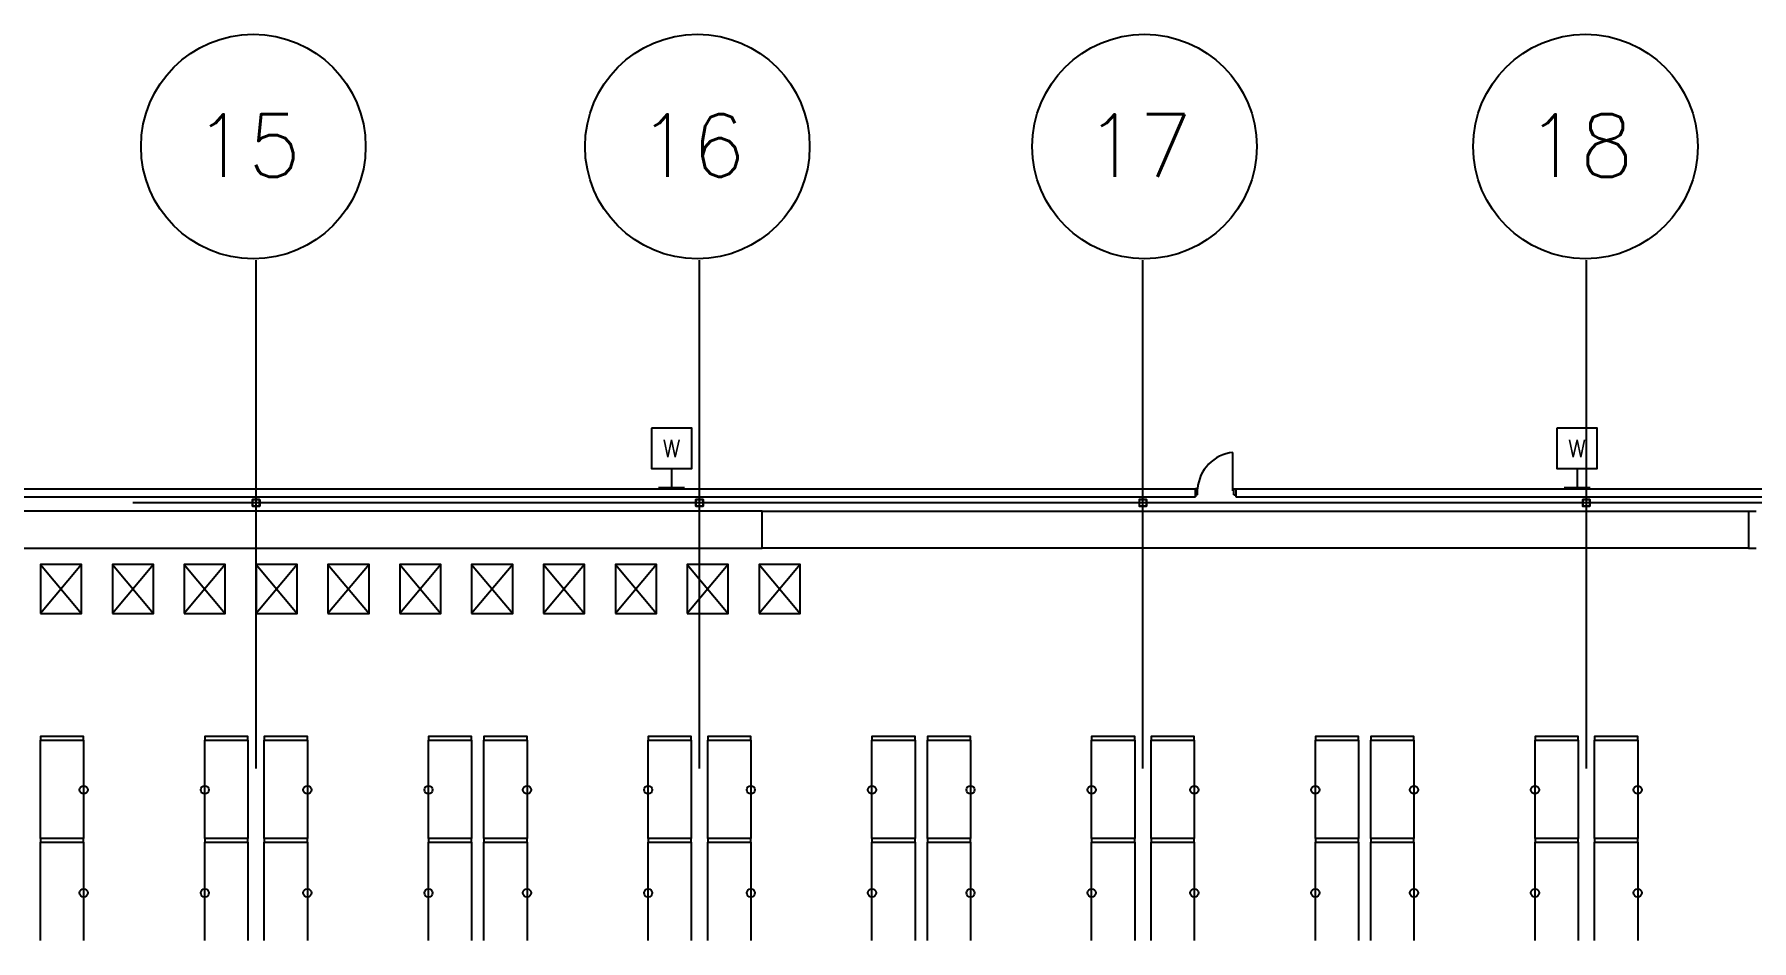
# Model space of a CAD drawing. Header units: millimetres. Extents: x 626570 to 643256, y 6233 to 11343.
# Drawn here: x 632928 to 634601, y 10460 to 11343 of the extents above; entities that cross this region are included whole.
import ezdxf
from ezdxf.enums import TextEntityAlignment as Align

# ---------------------------------------------------------------- set-up
doc = ezdxf.new("R2010")
doc.units = ezdxf.units.MM
doc.header["$LTSCALE"] = 4000
doc.header["$MEASUREMENT"] = 0
doc.linetypes.add('DASHDOT', pattern=[1, 0.5, -0.25, 0, -0.25])
doc.layers.get('0').update_dxf_attribs({"linetype": 'CONTINUOUS'})
for name, color, linetype in [('2012-201_DOOR', 4, 'CONTINUOUS'), ('2012-201_WALL-FLEXWALL', 7, 'CONTINUOUS'), ('45', 4, 'CONTINUOUS'), ('BEAMS', 170, 'CONTINUOUS'), ('DEPAL1', 4, 'CONTINUOUS'), ('DOOR-THRESHOLD-42', 4, 'CONTINUOUS'), ('FRAMES', 170, 'CONTINUOUS'), ('LIGHTS', 50, 'CONTINUOUS'), ('LTG', 6, 'CONTINUOUS'), ('MASTERFOUNDATION_1', 4, 'DASHDOT'), ('MASTERFOUNDATION_2', 7, 'CONTINUOUS'), ('MASTERFOUNDATION_25', 7, 'CONTINUOUS')]:
    doc.layers.add(name, color=color, linetype=linetype)
doc.styles.add('ROMANS', font='ROMANS')
doc.styles.get("Standard").update_dxf_attribs({"font": 'simplex.shx'})

# ---------------------------------------------------------------- blocks, each defined once
blk = doc.blocks.new('WUP')
for p, q in [((0, 465), (0, 0)), ((-322, 0), (322, 0))]:
    blk.add_line(p, q)
blk.add_lwpolyline([(-500, 1465), (-500, 465), (500, 465), (500, 1465)], close=True)
blk.add_text('W', height=430).set_placement((0, 965), align=Align.MIDDLE)

msp = doc.modelspace()

# ---------------------------------------------------------------- linework, layer by layer
at = {"layer": '2012-201_DOOR', "linetype": 'Continuous'}
for p, q in [((634095.6, 10898.4), (634095.6, 10935.8)), ((634061.1, 10900.4), (634059.1, 10900.4)), ((634061.1, 10894.5), (634059.1, 10894.5)), ((634061.1, 10894.5), (634061.1, 10900.4)), ((634096.5, 10894.5), (634096.5, 10900.4)), ((634096.5, 10900.4), (634098.5, 10900.4)), ((634096.5, 10894.5), (634098.5, 10894.5))]:
    msp.add_line(p, q, dxfattribs=at)
at = {"layer": '2012-201_WALL-FLEXWALL', "linetype": 'Continuous'}
for p, q in [((631695.9, 10900.4), (634059.1, 10900.4)), ((631695.9, 10892.5), (634059.1, 10892.5)), ((634059.1, 10900.4), (634059.1, 10892.5)), ((634059.1, 10892.5), (634059.1, 10900.4)), ((634098.5, 10900.4), (636421.3, 10900.4)), ((634098.5, 10900.4), (634098.5, 10892.5)), ((634098.5, 10892.5), (636421.3, 10892.5))]:
    msp.add_line(p, q, dxfattribs=at)
at = {"layer": '45', "linetype": 'Continuous'}
for p, q in [((632973.9, 10826.7), (632933.9, 10778.7)), ((632933.9, 10826.7), (632973.9, 10778.7)), ((633043.9, 10826.7), (633003.9, 10778.7)), ((633003.9, 10826.7), (633043.9, 10778.7)), ((633113.9, 10826.7), (633073.9, 10778.7)), ((633073.9, 10826.7), (633113.9, 10778.7)), ((633183.9, 10826.7), (633143.9, 10778.7)), ((633143.9, 10826.7), (633183.9, 10778.7)), ((633253.9, 10826.7), (633213.9, 10778.7)), ((633213.9, 10826.7), (633253.9, 10778.7)), ((633323.9, 10826.7), (633283.9, 10778.7)), ((633283.9, 10826.7), (633323.9, 10778.7)), ((633393.9, 10826.7), (633353.9, 10778.7)), ((633353.9, 10826.7), (633393.9, 10778.7)), ((633463.9, 10826.7), (633423.9, 10778.7)), ((633423.9, 10826.7), (633463.9, 10778.7)), ((633533.9, 10826.7), (633493.9, 10778.7)), ((633493.9, 10826.7), (633533.9, 10778.7)), ((633603.9, 10826.7), (633563.9, 10778.7)), ((633563.9, 10826.7), (633603.9, 10778.7)), ((633673.9, 10826.7), (633633.9, 10778.7)), ((633633.9, 10826.7), (633673.9, 10778.7))]:
    msp.add_line(p, q, dxfattribs=at)
at = {"layer": '45', "linetype": 'Continuous', "flags": 128}
for points in [[(632933.9, 10778.7), (632973.9, 10778.7), (632973.9, 10826.7), (632933.9, 10826.7), (632933.9, 10778.7)], [(633003.9, 10778.7), (633043.9, 10778.7), (633043.9, 10826.7), (633003.9, 10826.7), (633003.9, 10778.7)], [(633073.9, 10778.7), (633113.9, 10778.7), (633113.9, 10826.7), (633073.9, 10826.7), (633073.9, 10778.7)], [(633143.9, 10778.7), (633183.9, 10778.7), (633183.9, 10826.7), (633143.9, 10826.7), (633143.9, 10778.7)], [(633213.9, 10778.7), (633253.9, 10778.7), (633253.9, 10826.7), (633213.9, 10826.7), (633213.9, 10778.7)], [(633283.9, 10778.7), (633323.9, 10778.7), (633323.9, 10826.7), (633283.9, 10826.7), (633283.9, 10778.7)], [(633353.9, 10778.7), (633393.9, 10778.7), (633393.9, 10826.7), (633353.9, 10826.7), (633353.9, 10778.7)], [(633423.9, 10778.7), (633463.9, 10778.7), (633463.9, 10826.7), (633423.9, 10826.7), (633423.9, 10778.7)], [(633493.9, 10778.7), (633533.9, 10778.7), (633533.9, 10826.7), (633493.9, 10826.7), (633493.9, 10778.7)], [(633563.9, 10778.7), (633603.9, 10778.7), (633603.9, 10826.7), (633563.9, 10826.7), (633563.9, 10778.7)], [(633633.9, 10778.7), (633673.9, 10778.7), (633673.9, 10826.7), (633633.9, 10826.7), (633633.9, 10778.7)]]:
    msp.add_lwpolyline(points, close=True, dxfattribs=at)
at = {"layer": 'BEAMS', "linetype": 'Continuous'}
for p, q in [((632933.9, 10559.5), (632933.9, 10655.5)), ((632975.9, 10655.5), (632975.9, 10559.5)), ((633093.9, 10559.5), (633093.9, 10655.5)), ((633135.9, 10655.5), (633135.9, 10559.5)), ((633151.9, 10559.5), (633151.9, 10655.5)), ((633193.9, 10655.5), (633193.9, 10559.5)), ((633311.9, 10559.5), (633311.9, 10655.5)), ((633353.9, 10655.5), (633353.9, 10559.5)), ((633365.9, 10559.5), (633365.9, 10655.5)), ((633407.9, 10655.5), (633407.9, 10559.5)), ((633525.9, 10559.5), (633525.9, 10655.5)), ((633567.9, 10655.5), (633567.9, 10559.5)), ((633583.9, 10559.5), (633583.9, 10655.5)), ((633625.9, 10655.5), (633625.9, 10559.5)), ((633743.9, 10559.5), (633743.9, 10655.5)), ((633785.9, 10655.5), (633785.9, 10559.5)), ((633797.9, 10559.5), (633797.9, 10655.5)), ((633839.9, 10655.5), (633839.9, 10559.5)), ((633957.9, 10559.5), (633957.9, 10655.5)), ((633999.9, 10655.5), (633999.9, 10559.5)), ((634015.9, 10559.5), (634015.9, 10655.5)), ((634057.9, 10655.5), (634057.9, 10559.5)), ((634175.9, 10559.5), (634175.9, 10655.5)), ((634217.9, 10655.5), (634217.9, 10559.5)), ((634229.9, 10559.5), (634229.9, 10655.5)), ((634271.9, 10655.5), (634271.9, 10559.5)), ((634389.9, 10559.5), (634389.9, 10655.5)), ((634431.9, 10655.5), (634431.9, 10559.5)), ((634447.9, 10559.5), (634447.9, 10655.5)), ((634489.9, 10655.5), (634489.9, 10559.5)), ((632933.9, 10460), (632933.9, 10556)), ((632975.9, 10556), (632975.9, 10460)), ((633093.9, 10460), (633093.9, 10556)), ((633135.9, 10556), (633135.9, 10460)), ((633151.9, 10460), (633151.9, 10556)), ((633193.9, 10556), (633193.9, 10460)), ((633311.9, 10460), (633311.9, 10556)), ((633353.9, 10556), (633353.9, 10460)), ((633365.9, 10460), (633365.9, 10556)), ((633407.9, 10556), (633407.9, 10460)), ((633525.9, 10460), (633525.9, 10556)), ((633567.9, 10556), (633567.9, 10460)), ((633583.9, 10460), (633583.9, 10556)), ((633625.9, 10556), (633625.9, 10460)), ((633743.9, 10460), (633743.9, 10556)), ((633785.9, 10556), (633785.9, 10460)), ((633797.9, 10460), (633797.9, 10556)), ((633839.9, 10556), (633839.9, 10460)), ((633957.9, 10460), (633957.9, 10556)), ((633999.9, 10556), (633999.9, 10460)), ((634015.9, 10460), (634015.9, 10556)), ((634057.9, 10556), (634057.9, 10460)), ((634175.9, 10460), (634175.9, 10556)), ((634217.9, 10556), (634217.9, 10460)), ((634229.9, 10460), (634229.9, 10556)), ((634271.9, 10556), (634271.9, 10460)), ((634389.9, 10460), (634389.9, 10556)), ((634431.9, 10556), (634431.9, 10460)), ((634447.9, 10460), (634447.9, 10556)), ((634489.9, 10556), (634489.9, 10460))]:
    msp.add_line(p, q, dxfattribs=at)
at = {"layer": 'DEPAL1', "ltscale": 0.25}
for p, q in [((633636.9, 10878.6), (631716.9, 10878.6)), ((633636.9, 10878.6), (634597.9, 10878.6)), ((633636.9, 10842.4), (633636.9, 10878.6)), ((634597.9, 10878.6), (634605.4, 10878.6)), ((634597.9, 10878.6), (634597.9, 10842.4)), ((631716.9, 10842.4), (633636.9, 10842.4)), ((634597.9, 10842.4), (633636.9, 10842.4)), ((634597.9, 10842.4), (634605.4, 10842.4))]:
    msp.add_line(p, q, dxfattribs=at)
at = {"layer": 'DOOR-THRESHOLD-42', "linetype": 'Continuous'}
msp.add_arc((634099.4, 10897.6), 38.4, 95.795, 175.819, dxfattribs=at)
at = {"layer": 'FRAMES', "linetype": 'Continuous', "flags": 128}
for points in [[(632933.9, 10655.5), (632975.9, 10655.5), (632975.9, 10659), (632933.9, 10659), (632933.9, 10655.5)], [(633093.9, 10655.5), (633135.9, 10655.5), (633135.9, 10659), (633093.9, 10659), (633093.9, 10655.5)], [(633151.9, 10655.5), (633193.9, 10655.5), (633193.9, 10659), (633151.9, 10659), (633151.9, 10655.5)], [(633311.9, 10655.5), (633353.9, 10655.5), (633353.9, 10659), (633311.9, 10659), (633311.9, 10655.5)], [(633365.9, 10655.5), (633407.9, 10655.5), (633407.9, 10659), (633365.9, 10659), (633365.9, 10655.5)], [(633525.9, 10655.5), (633567.9, 10655.5), (633567.9, 10659), (633525.9, 10659), (633525.9, 10655.5)], [(633583.9, 10655.5), (633625.9, 10655.5), (633625.9, 10659), (633583.9, 10659), (633583.9, 10655.5)], [(633743.9, 10655.5), (633785.9, 10655.5), (633785.9, 10659), (633743.9, 10659), (633743.9, 10655.5)], [(633797.9, 10655.5), (633839.9, 10655.5), (633839.9, 10659), (633797.9, 10659), (633797.9, 10655.5)], [(633957.9, 10655.5), (633999.9, 10655.5), (633999.9, 10659), (633957.9, 10659), (633957.9, 10655.5)], [(634015.9, 10655.5), (634057.9, 10655.5), (634057.9, 10659), (634015.9, 10659), (634015.9, 10655.5)], [(634175.9, 10655.5), (634217.9, 10655.5), (634217.9, 10659), (634175.9, 10659), (634175.9, 10655.5)], [(634229.9, 10655.5), (634271.9, 10655.5), (634271.9, 10659), (634229.9, 10659), (634229.9, 10655.5)], [(634389.9, 10655.5), (634431.9, 10655.5), (634431.9, 10659), (634389.9, 10659), (634389.9, 10655.5)], [(634447.9, 10655.5), (634489.9, 10655.5), (634489.9, 10659), (634447.9, 10659), (634447.9, 10655.5)], [(632933.9, 10556), (632975.9, 10556), (632975.9, 10559.5), (632933.9, 10559.5), (632933.9, 10556)], [(633093.9, 10556), (633135.9, 10556), (633135.9, 10559.5), (633093.9, 10559.5), (633093.9, 10556)], [(633151.9, 10556), (633193.9, 10556), (633193.9, 10559.5), (633151.9, 10559.5), (633151.9, 10556)], [(633311.9, 10556), (633353.9, 10556), (633353.9, 10559.5), (633311.9, 10559.5), (633311.9, 10556)], [(633365.9, 10556), (633407.9, 10556), (633407.9, 10559.5), (633365.9, 10559.5), (633365.9, 10556)], [(633525.9, 10556), (633567.9, 10556), (633567.9, 10559.5), (633525.9, 10559.5), (633525.9, 10556)], [(633583.9, 10556), (633625.9, 10556), (633625.9, 10559.5), (633583.9, 10559.5), (633583.9, 10556)], [(633743.9, 10556), (633785.9, 10556), (633785.9, 10559.5), (633743.9, 10559.5), (633743.9, 10556)], [(633797.9, 10556), (633839.9, 10556), (633839.9, 10559.5), (633797.9, 10559.5), (633797.9, 10556)], [(633957.9, 10556), (633999.9, 10556), (633999.9, 10559.5), (633957.9, 10559.5), (633957.9, 10556)], [(634015.9, 10556), (634057.9, 10556), (634057.9, 10559.5), (634015.9, 10559.5), (634015.9, 10556)], [(634175.9, 10556), (634217.9, 10556), (634217.9, 10559.5), (634175.9, 10559.5), (634175.9, 10556)], [(634229.9, 10556), (634271.9, 10556), (634271.9, 10559.5), (634229.9, 10559.5), (634229.9, 10556)], [(634389.9, 10556), (634431.9, 10556), (634431.9, 10559.5), (634389.9, 10559.5), (634389.9, 10556)], [(634447.9, 10556), (634489.9, 10556), (634489.9, 10559.5), (634447.9, 10559.5), (634447.9, 10556)]]:
    msp.add_lwpolyline(points, close=True, dxfattribs=at)
at = {"layer": 'LIGHTS'}
for centre in [(632975.9, 10607), (633093.9, 10607), (633193.9, 10607), (633311.9, 10607), (633407.9, 10607), (633525.9, 10607), (633625.9, 10607), (633743.9, 10607), (633839.9, 10607), (633957.9, 10607), (634057.9, 10607), (634175.9, 10607), (634271.9, 10607), (634389.9, 10607), (634489.9, 10607), (632975.9, 10506.5), (633093.9, 10506.5), (633193.9, 10506.5), (633311.9, 10506.5), (633407.9, 10506.5), (633525.9, 10506.5), (633625.9, 10506.5), (633743.9, 10506.5), (633839.9, 10506.5), (633957.9, 10506.5), (634057.9, 10506.5), (634175.9, 10506.5), (634271.9, 10506.5), (634389.9, 10506.5), (634489.9, 10506.5)]:
    msp.add_circle(centre, 3.99, dxfattribs=at)
at = {"layer": 'MASTERFOUNDATION_1', "linetype": 'DASHDOT'}
for p, q in [((633143.9, 6627.5), (633143.9, 11123.2)), ((633575.9, 6627.5), (633575.9, 11123.2)), ((634007.9, 6627.5), (634007.9, 11123.2)), ((634439.9, 6627.5), (634439.9, 11123.2)), ((643023.9, 10886.6), (626796.6, 10886.6))]:
    msp.add_line(p, q, dxfattribs=at)
at = {"layer": 'MASTERFOUNDATION_2', "linetype": 'Continuous'}
for centre in [(633141.2, 11233.9), (633573.8, 11233.9), (634009.4, 11233.9), (634439, 11233.9)]:
    msp.add_circle(centre, 109.4, dxfattribs=at)
at = {"layer": 'MASTERFOUNDATION_25', "linetype": 'Continuous', "flags": 128}
for points in [[(633141, 10890.1), (633146.7, 10890.1), (633146.8, 10890.1), (633146.8, 10890.1), (633146.8, 10890.1), (633146.8, 10890.1), (633146.8, 10890.1), (633146.9, 10890.1), (633146.9, 10890.1), (633146.9, 10890.1), (633146.9, 10890.1), (633147, 10890.1), (633147, 10890.1), (633147, 10890.1), (633147, 10890), (633147, 10890), (633147.1, 10890), (633147.1, 10890), (633147.1, 10890), (633147.1, 10890), (633147.1, 10890), (633147.1, 10890), (633147.2, 10889.9), (633147.2, 10889.9), (633147.2, 10889.9), (633147.2, 10889.9), (633147.2, 10889.9), (633147.2, 10889.9), (633147.2, 10889.9), (633147.3, 10889.8), (633147.3, 10889.8), (633147.3, 10889.8), (633147.3, 10889.8), (633147.3, 10889.8), (633147.3, 10889.7), (633147.3, 10889.7), (633147.3, 10889.7), (633147.3, 10889.7), (633147.3, 10889.7), (633147.3, 10889.6), (633147.3, 10889.6), (633147.4, 10889.6), (633147.4, 10889.6), (633147.4, 10889.6), (633147.4, 10889.5), (633147.4, 10889.5), (633147.4, 10889.5), (633147.4, 10883.7), (633147.4, 10883.7), (633147.4, 10883.7), (633147.4, 10883.7), (633147.4, 10883.6), (633147.4, 10883.6), (633147.3, 10883.6), (633147.3, 10883.6), (633147.3, 10883.6), (633147.3, 10883.5), (633147.3, 10883.5), (633147.3, 10883.5), (633147.3, 10883.5), (633147.3, 10883.5), (633147.3, 10883.4), (633147.3, 10883.4), (633147.3, 10883.4), (633147.3, 10883.4), (633147.2, 10883.4), (633147.2, 10883.3), (633147.2, 10883.3), (633147.2, 10883.3), (633147.2, 10883.3), (633147.2, 10883.3), (633147.2, 10883.3), (633147.1, 10883.3), (633147.1, 10883.2), (633147.1, 10883.2), (633147.1, 10883.2), (633147.1, 10883.2), (633147.1, 10883.2), (633147, 10883.2), (633147, 10883.2), (633147, 10883.2), (633147, 10883.2), (633147, 10883.1), (633146.9, 10883.1), (633146.9, 10883.1), (633146.9, 10883.1), (633146.9, 10883.1), (633146.8, 10883.1), (633146.8, 10883.1), (633146.8, 10883.1), (633146.8, 10883.1), (633146.8, 10883.1), (633146.7, 10883.1), (633141, 10883.1), (633141, 10883.1), (633140.9, 10883.1), (633140.9, 10883.1), (633140.9, 10883.1), (633140.9, 10883.1), (633140.9, 10883.1), (633140.8, 10883.1), (633140.8, 10883.1), (633140.8, 10883.1), (633140.8, 10883.1), (633140.8, 10883.2), (633140.7, 10883.2), (633140.7, 10883.2), (633140.7, 10883.2), (633140.7, 10883.2), (633140.7, 10883.2), (633140.6, 10883.2), (633140.6, 10883.2), (633140.6, 10883.2), (633140.6, 10883.3), (633140.6, 10883.3), (633140.6, 10883.3), (633140.5, 10883.3), (633140.5, 10883.3), (633140.5, 10883.3), (633140.5, 10883.3), (633140.5, 10883.4), (633140.5, 10883.4), (633140.5, 10883.4), (633140.4, 10883.4), (633140.4, 10883.4), (633140.4, 10883.5), (633140.4, 10883.5), (633140.4, 10883.5), (633140.4, 10883.5), (633140.4, 10883.5), (633140.4, 10883.6), (633140.4, 10883.6), (633140.4, 10883.6), (633140.4, 10883.6), (633140.4, 10883.6), (633140.4, 10883.7), (633140.4, 10883.7), (633140.4, 10883.7), (633140.4, 10883.7), (633140.4, 10889.5), (633140.4, 10889.5), (633140.4, 10889.5), (633140.4, 10889.6), (633140.4, 10889.6), (633140.4, 10889.6), (633140.4, 10889.6), (633140.4, 10889.6), (633140.4, 10889.7), (633140.4, 10889.7), (633140.4, 10889.7), (633140.4, 10889.7), (633140.4, 10889.7), (633140.4, 10889.8), (633140.4, 10889.8), (633140.4, 10889.8), (633140.5, 10889.8), (633140.5, 10889.8), (633140.5, 10889.9), (633140.5, 10889.9), (633140.5, 10889.9), (633140.5, 10889.9), (633140.5, 10889.9), (633140.6, 10889.9), (633140.6, 10889.9), (633140.6, 10890), (633140.6, 10890), (633140.6, 10890), (633140.6, 10890), (633140.7, 10890), (633140.7, 10890), (633140.7, 10890), (633140.7, 10890), (633140.7, 10890.1), (633140.8, 10890.1), (633140.8, 10890.1), (633140.8, 10890.1), (633140.8, 10890.1), (633140.8, 10890.1), (633140.9, 10890.1), (633140.9, 10890.1), (633140.9, 10890.1), (633140.9, 10890.1), (633140.9, 10890.1), (633141, 10890.1), (633141, 10890.1)], [(633141, 10889.8), (633146.7, 10889.8), (633146.8, 10889.8), (633146.8, 10889.8), (633146.8, 10889.8), (633146.8, 10889.8), (633146.8, 10889.8), (633146.8, 10889.8), (633146.8, 10889.8), (633146.8, 10889.8), (633146.8, 10889.8), (633146.8, 10889.8), (633146.9, 10889.8), (633146.9, 10889.8), (633146.9, 10889.8), (633146.9, 10889.8), (633146.9, 10889.8), (633146.9, 10889.7), (633146.9, 10889.7), (633146.9, 10889.7), (633146.9, 10889.7), (633146.9, 10889.7), (633146.9, 10889.7), (633147, 10889.7), (633147, 10889.7), (633147, 10889.7), (633147, 10889.7), (633147, 10889.7), (633147, 10889.7), (633147, 10889.7), (633147, 10889.7), (633147, 10889.6), (633147, 10889.6), (633147, 10889.6), (633147, 10889.6), (633147, 10889.6), (633147, 10889.6), (633147, 10889.6), (633147, 10889.6), (633147, 10889.6), (633147, 10889.6), (633147, 10889.5), (633147, 10889.5), (633147, 10889.5), (633147, 10889.5), (633147, 10889.5), (633147, 10889.5), (633147, 10883.7), (633147, 10883.7), (633147, 10883.7), (633147, 10883.7), (633147, 10883.7), (633147, 10883.7), (633147, 10883.7), (633147, 10883.7), (633147, 10883.6), (633147, 10883.6), (633147, 10883.6), (633147, 10883.6), (633147, 10883.6), (633147, 10883.6), (633147, 10883.6), (633147, 10883.6), (633147, 10883.6), (633147, 10883.6), (633147, 10883.5), (633147, 10883.5), (633147, 10883.5), (633147, 10883.5), (633147, 10883.5), (633147, 10883.5), (633146.9, 10883.5), (633146.9, 10883.5), (633146.9, 10883.5), (633146.9, 10883.5), (633146.9, 10883.5), (633146.9, 10883.5), (633146.9, 10883.5), (633146.9, 10883.5), (633146.9, 10883.5), (633146.9, 10883.4), (633146.9, 10883.4), (633146.8, 10883.4), (633146.8, 10883.4), (633146.8, 10883.4), (633146.8, 10883.4), (633146.8, 10883.4), (633146.8, 10883.4), (633146.8, 10883.4), (633146.8, 10883.4), (633146.8, 10883.4), (633146.8, 10883.4), (633146.7, 10883.4), (633141, 10883.4), (633141, 10883.4), (633141, 10883.4), (633141, 10883.4), (633140.9, 10883.4), (633140.9, 10883.4), (633140.9, 10883.4), (633140.9, 10883.4), (633140.9, 10883.4), (633140.9, 10883.4), (633140.9, 10883.4), (633140.9, 10883.4), (633140.9, 10883.4), (633140.8, 10883.5), (633140.8, 10883.5), (633140.8, 10883.5), (633140.8, 10883.5), (633140.8, 10883.5), (633140.8, 10883.5), (633140.8, 10883.5), (633140.8, 10883.5), (633140.8, 10883.5), (633140.8, 10883.5), (633140.8, 10883.5), (633140.8, 10883.5), (633140.7, 10883.5), (633140.7, 10883.5), (633140.7, 10883.5), (633140.7, 10883.6), (633140.7, 10883.6), (633140.7, 10883.6), (633140.7, 10883.6), (633140.7, 10883.6), (633140.7, 10883.6), (633140.7, 10883.6), (633140.7, 10883.6), (633140.7, 10883.6), (633140.7, 10883.6), (633140.7, 10883.7), (633140.7, 10883.7), (633140.7, 10883.7), (633140.7, 10883.7), (633140.7, 10883.7), (633140.7, 10883.7), (633140.7, 10883.7), (633140.7, 10883.7), (633140.7, 10889.5), (633140.7, 10889.5), (633140.7, 10889.5), (633140.7, 10889.5), (633140.7, 10889.5), (633140.7, 10889.5), (633140.7, 10889.6), (633140.7, 10889.6), (633140.7, 10889.6), (633140.7, 10889.6), (633140.7, 10889.6), (633140.7, 10889.6), (633140.7, 10889.6), (633140.7, 10889.6), (633140.7, 10889.6), (633140.7, 10889.6), (633140.7, 10889.7), (633140.7, 10889.7), (633140.7, 10889.7), (633140.7, 10889.7), (633140.7, 10889.7), (633140.8, 10889.7), (633140.8, 10889.7), (633140.8, 10889.7), (633140.8, 10889.7), (633140.8, 10889.7), (633140.8, 10889.7), (633140.8, 10889.7), (633140.8, 10889.7), (633140.8, 10889.7), (633140.8, 10889.8), (633140.8, 10889.8), (633140.8, 10889.8), (633140.9, 10889.8), (633140.9, 10889.8), (633140.9, 10889.8), (633140.9, 10889.8), (633140.9, 10889.8), (633140.9, 10889.8), (633140.9, 10889.8), (633140.9, 10889.8), (633140.9, 10889.8), (633141, 10889.8), (633141, 10889.8), (633141, 10889.8), (633141, 10889.8)], [(633573, 10890.1), (633578.7, 10890.1), (633578.8, 10890.1), (633578.8, 10890.1), (633578.8, 10890.1), (633578.8, 10890.1), (633578.9, 10890.1), (633578.9, 10890.1), (633578.9, 10890.1), (633578.9, 10890.1), (633578.9, 10890.1), (633579, 10890.1), (633579, 10890.1), (633579, 10890.1), (633579, 10890), (633579, 10890), (633579.1, 10890), (633579.1, 10890), (633579.1, 10890), (633579.1, 10890), (633579.1, 10890), (633579.1, 10890), (633579.2, 10889.9), (633579.2, 10889.9), (633579.2, 10889.9), (633579.2, 10889.9), (633579.2, 10889.9), (633579.2, 10889.9), (633579.3, 10889.9), (633579.3, 10889.8), (633579.3, 10889.8), (633579.3, 10889.8), (633579.3, 10889.8), (633579.3, 10889.8), (633579.3, 10889.7), (633579.3, 10889.7), (633579.3, 10889.7), (633579.3, 10889.7), (633579.3, 10889.7), (633579.4, 10889.6), (633579.4, 10889.6), (633579.4, 10889.6), (633579.4, 10889.6), (633579.4, 10889.6), (633579.4, 10889.5), (633579.4, 10889.5), (633579.4, 10889.5), (633579.4, 10883.7), (633579.4, 10883.7), (633579.4, 10883.7), (633579.4, 10883.7), (633579.4, 10883.6), (633579.4, 10883.6), (633579.4, 10883.6), (633579.4, 10883.6), (633579.3, 10883.6), (633579.3, 10883.5), (633579.3, 10883.5), (633579.3, 10883.5), (633579.3, 10883.5), (633579.3, 10883.5), (633579.3, 10883.4), (633579.3, 10883.4), (633579.3, 10883.4), (633579.3, 10883.4), (633579.3, 10883.4), (633579.2, 10883.3), (633579.2, 10883.3), (633579.2, 10883.3), (633579.2, 10883.3), (633579.2, 10883.3), (633579.2, 10883.3), (633579.1, 10883.3), (633579.1, 10883.2), (633579.1, 10883.2), (633579.1, 10883.2), (633579.1, 10883.2), (633579.1, 10883.2), (633579, 10883.2), (633579, 10883.2), (633579, 10883.2), (633579, 10883.2), (633579, 10883.1), (633578.9, 10883.1), (633578.9, 10883.1), (633578.9, 10883.1), (633578.9, 10883.1), (633578.9, 10883.1), (633578.8, 10883.1), (633578.8, 10883.1), (633578.8, 10883.1), (633578.8, 10883.1), (633578.7, 10883.1), (633573, 10883.1), (633573, 10883.1), (633572.9, 10883.1), (633572.9, 10883.1), (633572.9, 10883.1), (633572.9, 10883.1), (633572.9, 10883.1), (633572.8, 10883.1), (633572.8, 10883.1), (633572.8, 10883.1), (633572.8, 10883.1), (633572.8, 10883.2), (633572.7, 10883.2), (633572.7, 10883.2), (633572.7, 10883.2), (633572.7, 10883.2), (633572.7, 10883.2), (633572.6, 10883.2), (633572.6, 10883.2), (633572.6, 10883.2), (633572.6, 10883.3), (633572.6, 10883.3), (633572.6, 10883.3), (633572.5, 10883.3), (633572.5, 10883.3), (633572.5, 10883.3), (633572.5, 10883.3), (633572.5, 10883.4), (633572.5, 10883.4), (633572.5, 10883.4), (633572.5, 10883.4), (633572.4, 10883.4), (633572.4, 10883.5), (633572.4, 10883.5), (633572.4, 10883.5), (633572.4, 10883.5), (633572.4, 10883.5), (633572.4, 10883.6), (633572.4, 10883.6), (633572.4, 10883.6), (633572.4, 10883.6), (633572.4, 10883.6), (633572.4, 10883.7), (633572.4, 10883.7), (633572.4, 10883.7), (633572.4, 10883.7), (633572.4, 10889.5), (633572.4, 10889.5), (633572.4, 10889.5), (633572.4, 10889.6), (633572.4, 10889.6), (633572.4, 10889.6), (633572.4, 10889.6), (633572.4, 10889.6), (633572.4, 10889.7), (633572.4, 10889.7), (633572.4, 10889.7), (633572.4, 10889.7), (633572.4, 10889.7), (633572.4, 10889.8), (633572.4, 10889.8), (633572.5, 10889.8), (633572.5, 10889.8), (633572.5, 10889.8), (633572.5, 10889.9), (633572.5, 10889.9), (633572.5, 10889.9), (633572.5, 10889.9), (633572.5, 10889.9), (633572.6, 10889.9), (633572.6, 10889.9), (633572.6, 10890), (633572.6, 10890), (633572.6, 10890), (633572.6, 10890), (633572.7, 10890), (633572.7, 10890), (633572.7, 10890), (633572.7, 10890), (633572.7, 10890.1), (633572.8, 10890.1), (633572.8, 10890.1), (633572.8, 10890.1), (633572.8, 10890.1), (633572.8, 10890.1), (633572.9, 10890.1), (633572.9, 10890.1), (633572.9, 10890.1), (633572.9, 10890.1), (633572.9, 10890.1), (633573, 10890.1), (633573, 10890.1)], [(633573, 10889.8), (633578.7, 10889.8), (633578.8, 10889.8), (633578.8, 10889.8), (633578.8, 10889.8), (633578.8, 10889.8), (633578.8, 10889.8), (633578.8, 10889.8), (633578.8, 10889.8), (633578.8, 10889.8), (633578.8, 10889.8), (633578.9, 10889.8), (633578.9, 10889.8), (633578.9, 10889.8), (633578.9, 10889.8), (633578.9, 10889.8), (633578.9, 10889.8), (633578.9, 10889.7), (633578.9, 10889.7), (633578.9, 10889.7), (633578.9, 10889.7), (633578.9, 10889.7), (633579, 10889.7), (633579, 10889.7), (633579, 10889.7), (633579, 10889.7), (633579, 10889.7), (633579, 10889.7), (633579, 10889.7), (633579, 10889.7), (633579, 10889.7), (633579, 10889.6), (633579, 10889.6), (633579, 10889.6), (633579, 10889.6), (633579, 10889.6), (633579, 10889.6), (633579, 10889.6), (633579, 10889.6), (633579, 10889.6), (633579.1, 10889.6), (633579.1, 10889.5), (633579.1, 10889.5), (633579.1, 10889.5), (633579.1, 10889.5), (633579.1, 10889.5), (633579.1, 10889.5), (633579.1, 10883.7), (633579.1, 10883.7), (633579.1, 10883.7), (633579.1, 10883.7), (633579.1, 10883.7), (633579.1, 10883.7), (633579.1, 10883.7), (633579, 10883.7), (633579, 10883.6), (633579, 10883.6), (633579, 10883.6), (633579, 10883.6), (633579, 10883.6), (633579, 10883.6), (633579, 10883.6), (633579, 10883.6), (633579, 10883.6), (633579, 10883.6), (633579, 10883.5), (633579, 10883.5), (633579, 10883.5), (633579, 10883.5), (633579, 10883.5), (633579, 10883.5), (633579, 10883.5), (633578.9, 10883.5), (633578.9, 10883.5), (633578.9, 10883.5), (633578.9, 10883.5), (633578.9, 10883.5), (633578.9, 10883.5), (633578.9, 10883.5), (633578.9, 10883.5), (633578.9, 10883.4), (633578.9, 10883.4), (633578.9, 10883.4), (633578.8, 10883.4), (633578.8, 10883.4), (633578.8, 10883.4), (633578.8, 10883.4), (633578.8, 10883.4), (633578.8, 10883.4), (633578.8, 10883.4), (633578.8, 10883.4), (633578.8, 10883.4), (633578.7, 10883.4), (633573, 10883.4), (633573, 10883.4), (633573, 10883.4), (633573, 10883.4), (633572.9, 10883.4), (633572.9, 10883.4), (633572.9, 10883.4), (633572.9, 10883.4), (633572.9, 10883.4), (633572.9, 10883.4), (633572.9, 10883.4), (633572.9, 10883.4), (633572.9, 10883.4), (633572.9, 10883.5), (633572.8, 10883.5), (633572.8, 10883.5), (633572.8, 10883.5), (633572.8, 10883.5), (633572.8, 10883.5), (633572.8, 10883.5), (633572.8, 10883.5), (633572.8, 10883.5), (633572.8, 10883.5), (633572.8, 10883.5), (633572.8, 10883.5), (633572.8, 10883.5), (633572.7, 10883.5), (633572.7, 10883.5), (633572.7, 10883.6), (633572.7, 10883.6), (633572.7, 10883.6), (633572.7, 10883.6), (633572.7, 10883.6), (633572.7, 10883.6), (633572.7, 10883.6), (633572.7, 10883.6), (633572.7, 10883.6), (633572.7, 10883.6), (633572.7, 10883.7), (633572.7, 10883.7), (633572.7, 10883.7), (633572.7, 10883.7), (633572.7, 10883.7), (633572.7, 10883.7), (633572.7, 10883.7), (633572.7, 10883.7), (633572.7, 10889.5), (633572.7, 10889.5), (633572.7, 10889.5), (633572.7, 10889.5), (633572.7, 10889.5), (633572.7, 10889.5), (633572.7, 10889.6), (633572.7, 10889.6), (633572.7, 10889.6), (633572.7, 10889.6), (633572.7, 10889.6), (633572.7, 10889.6), (633572.7, 10889.6), (633572.7, 10889.6), (633572.7, 10889.6), (633572.7, 10889.6), (633572.7, 10889.7), (633572.7, 10889.7), (633572.7, 10889.7), (633572.7, 10889.7), (633572.8, 10889.7), (633572.8, 10889.7), (633572.8, 10889.7), (633572.8, 10889.7), (633572.8, 10889.7), (633572.8, 10889.7), (633572.8, 10889.7), (633572.8, 10889.7), (633572.8, 10889.7), (633572.8, 10889.7), (633572.8, 10889.8), (633572.8, 10889.8), (633572.9, 10889.8), (633572.9, 10889.8), (633572.9, 10889.8), (633572.9, 10889.8), (633572.9, 10889.8), (633572.9, 10889.8), (633572.9, 10889.8), (633572.9, 10889.8), (633572.9, 10889.8), (633572.9, 10889.8), (633573, 10889.8), (633573, 10889.8), (633573, 10889.8), (633573, 10889.8)], [(634005, 10890.1), (634010.8, 10890.1), (634010.8, 10890.1), (634010.8, 10890.1), (634010.8, 10890.1), (634010.8, 10890.1), (634010.9, 10890.1), (634010.9, 10890.1), (634010.9, 10890.1), (634010.9, 10890.1), (634010.9, 10890.1), (634011, 10890.1), (634011, 10890.1), (634011, 10890.1), (634011, 10890), (634011, 10890), (634011.1, 10890), (634011.1, 10890), (634011.1, 10890), (634011.1, 10890), (634011.1, 10890), (634011.2, 10890), (634011.2, 10889.9), (634011.2, 10889.9), (634011.2, 10889.9), (634011.2, 10889.9), (634011.2, 10889.9), (634011.2, 10889.9), (634011.3, 10889.9), (634011.3, 10889.8), (634011.3, 10889.8), (634011.3, 10889.8), (634011.3, 10889.8), (634011.3, 10889.8), (634011.3, 10889.7), (634011.3, 10889.7), (634011.3, 10889.7), (634011.3, 10889.7), (634011.4, 10889.7), (634011.4, 10889.6), (634011.4, 10889.6), (634011.4, 10889.6), (634011.4, 10889.6), (634011.4, 10889.6), (634011.4, 10889.5), (634011.4, 10889.5), (634011.4, 10889.5), (634011.4, 10883.7), (634011.4, 10883.7), (634011.4, 10883.7), (634011.4, 10883.7), (634011.4, 10883.6), (634011.4, 10883.6), (634011.4, 10883.6), (634011.4, 10883.6), (634011.4, 10883.6), (634011.3, 10883.5), (634011.3, 10883.5), (634011.3, 10883.5), (634011.3, 10883.5), (634011.3, 10883.5), (634011.3, 10883.4), (634011.3, 10883.4), (634011.3, 10883.4), (634011.3, 10883.4), (634011.3, 10883.4), (634011.2, 10883.3), (634011.2, 10883.3), (634011.2, 10883.3), (634011.2, 10883.3), (634011.2, 10883.3), (634011.2, 10883.3), (634011.2, 10883.3), (634011.1, 10883.2), (634011.1, 10883.2), (634011.1, 10883.2), (634011.1, 10883.2), (634011.1, 10883.2), (634011, 10883.2), (634011, 10883.2), (634011, 10883.2), (634011, 10883.2), (634011, 10883.1), (634010.9, 10883.1), (634010.9, 10883.1), (634010.9, 10883.1), (634010.9, 10883.1), (634010.9, 10883.1), (634010.8, 10883.1), (634010.8, 10883.1), (634010.8, 10883.1), (634010.8, 10883.1), (634010.8, 10883.1), (634005, 10883.1), (634005, 10883.1), (634005, 10883.1), (634004.9, 10883.1), (634004.9, 10883.1), (634004.9, 10883.1), (634004.9, 10883.1), (634004.8, 10883.1), (634004.8, 10883.1), (634004.8, 10883.1), (634004.8, 10883.1), (634004.8, 10883.2), (634004.7, 10883.2), (634004.7, 10883.2), (634004.7, 10883.2), (634004.7, 10883.2), (634004.7, 10883.2), (634004.7, 10883.2), (634004.6, 10883.2), (634004.6, 10883.2), (634004.6, 10883.3), (634004.6, 10883.3), (634004.6, 10883.3), (634004.6, 10883.3), (634004.5, 10883.3), (634004.5, 10883.3), (634004.5, 10883.3), (634004.5, 10883.4), (634004.5, 10883.4), (634004.5, 10883.4), (634004.5, 10883.4), (634004.5, 10883.4), (634004.4, 10883.5), (634004.4, 10883.5), (634004.4, 10883.5), (634004.4, 10883.5), (634004.4, 10883.5), (634004.4, 10883.6), (634004.4, 10883.6), (634004.4, 10883.6), (634004.4, 10883.6), (634004.4, 10883.6), (634004.4, 10883.7), (634004.4, 10883.7), (634004.4, 10883.7), (634004.4, 10883.7), (634004.4, 10889.5), (634004.4, 10889.5), (634004.4, 10889.5), (634004.4, 10889.6), (634004.4, 10889.6), (634004.4, 10889.6), (634004.4, 10889.6), (634004.4, 10889.6), (634004.4, 10889.7), (634004.4, 10889.7), (634004.4, 10889.7), (634004.4, 10889.7), (634004.4, 10889.7), (634004.4, 10889.8), (634004.5, 10889.8), (634004.5, 10889.8), (634004.5, 10889.8), (634004.5, 10889.8), (634004.5, 10889.9), (634004.5, 10889.9), (634004.5, 10889.9), (634004.5, 10889.9), (634004.6, 10889.9), (634004.6, 10889.9), (634004.6, 10889.9), (634004.6, 10890), (634004.6, 10890), (634004.6, 10890), (634004.7, 10890), (634004.7, 10890), (634004.7, 10890), (634004.7, 10890), (634004.7, 10890), (634004.7, 10890.1), (634004.8, 10890.1), (634004.8, 10890.1), (634004.8, 10890.1), (634004.8, 10890.1), (634004.8, 10890.1), (634004.9, 10890.1), (634004.9, 10890.1), (634004.9, 10890.1), (634004.9, 10890.1), (634005, 10890.1), (634005, 10890.1), (634005, 10890.1)], [(634005, 10889.8), (634010.8, 10889.8), (634010.8, 10889.8), (634010.8, 10889.8), (634010.8, 10889.8), (634010.8, 10889.8), (634010.8, 10889.8), (634010.8, 10889.8), (634010.8, 10889.8), (634010.8, 10889.8), (634010.9, 10889.8), (634010.9, 10889.8), (634010.9, 10889.8), (634010.9, 10889.8), (634010.9, 10889.8), (634010.9, 10889.8), (634010.9, 10889.8), (634010.9, 10889.7), (634010.9, 10889.7), (634010.9, 10889.7), (634010.9, 10889.7), (634011, 10889.7), (634011, 10889.7), (634011, 10889.7), (634011, 10889.7), (634011, 10889.7), (634011, 10889.7), (634011, 10889.7), (634011, 10889.7), (634011, 10889.7), (634011, 10889.7), (634011, 10889.6), (634011, 10889.6), (634011, 10889.6), (634011, 10889.6), (634011, 10889.6), (634011, 10889.6), (634011.1, 10889.6), (634011.1, 10889.6), (634011.1, 10889.6), (634011.1, 10889.6), (634011.1, 10889.5), (634011.1, 10889.5), (634011.1, 10889.5), (634011.1, 10889.5), (634011.1, 10889.5), (634011.1, 10889.5), (634011.1, 10883.7), (634011.1, 10883.7), (634011.1, 10883.7), (634011.1, 10883.7), (634011.1, 10883.7), (634011.1, 10883.7), (634011.1, 10883.7), (634011.1, 10883.7), (634011.1, 10883.6), (634011.1, 10883.6), (634011, 10883.6), (634011, 10883.6), (634011, 10883.6), (634011, 10883.6), (634011, 10883.6), (634011, 10883.6), (634011, 10883.6), (634011, 10883.6), (634011, 10883.5), (634011, 10883.5), (634011, 10883.5), (634011, 10883.5), (634011, 10883.5), (634011, 10883.5), (634011, 10883.5), (634011, 10883.5), (634010.9, 10883.5), (634010.9, 10883.5), (634010.9, 10883.5), (634010.9, 10883.5), (634010.9, 10883.5), (634010.9, 10883.5), (634010.9, 10883.5), (634010.9, 10883.4), (634010.9, 10883.4), (634010.9, 10883.4), (634010.9, 10883.4), (634010.8, 10883.4), (634010.8, 10883.4), (634010.8, 10883.4), (634010.8, 10883.4), (634010.8, 10883.4), (634010.8, 10883.4), (634010.8, 10883.4), (634010.8, 10883.4), (634010.8, 10883.4), (634005, 10883.4), (634005, 10883.4), (634005, 10883.4), (634005, 10883.4), (634005, 10883.4), (634004.9, 10883.4), (634004.9, 10883.4), (634004.9, 10883.4), (634004.9, 10883.4), (634004.9, 10883.4), (634004.9, 10883.4), (634004.9, 10883.4), (634004.9, 10883.4), (634004.9, 10883.5), (634004.9, 10883.5), (634004.8, 10883.5), (634004.8, 10883.5), (634004.8, 10883.5), (634004.8, 10883.5), (634004.8, 10883.5), (634004.8, 10883.5), (634004.8, 10883.5), (634004.8, 10883.5), (634004.8, 10883.5), (634004.8, 10883.5), (634004.8, 10883.5), (634004.8, 10883.5), (634004.8, 10883.5), (634004.7, 10883.6), (634004.7, 10883.6), (634004.7, 10883.6), (634004.7, 10883.6), (634004.7, 10883.6), (634004.7, 10883.6), (634004.7, 10883.6), (634004.7, 10883.6), (634004.7, 10883.6), (634004.7, 10883.6), (634004.7, 10883.7), (634004.7, 10883.7), (634004.7, 10883.7), (634004.7, 10883.7), (634004.7, 10883.7), (634004.7, 10883.7), (634004.7, 10883.7), (634004.7, 10883.7), (634004.7, 10889.5), (634004.7, 10889.5), (634004.7, 10889.5), (634004.7, 10889.5), (634004.7, 10889.5), (634004.7, 10889.5), (634004.7, 10889.6), (634004.7, 10889.6), (634004.7, 10889.6), (634004.7, 10889.6), (634004.7, 10889.6), (634004.7, 10889.6), (634004.7, 10889.6), (634004.7, 10889.6), (634004.7, 10889.6), (634004.7, 10889.6), (634004.7, 10889.7), (634004.7, 10889.7), (634004.8, 10889.7), (634004.8, 10889.7), (634004.8, 10889.7), (634004.8, 10889.7), (634004.8, 10889.7), (634004.8, 10889.7), (634004.8, 10889.7), (634004.8, 10889.7), (634004.8, 10889.7), (634004.8, 10889.7), (634004.8, 10889.7), (634004.8, 10889.7), (634004.8, 10889.8), (634004.9, 10889.8), (634004.9, 10889.8), (634004.9, 10889.8), (634004.9, 10889.8), (634004.9, 10889.8), (634004.9, 10889.8), (634004.9, 10889.8), (634004.9, 10889.8), (634004.9, 10889.8), (634004.9, 10889.8), (634005, 10889.8), (634005, 10889.8), (634005, 10889.8), (634005, 10889.8), (634005, 10889.8)], [(634437, 10890.1), (634442.8, 10890.1), (634442.8, 10890.1), (634442.8, 10890.1), (634442.8, 10890.1), (634442.9, 10890.1), (634442.9, 10890.1), (634442.9, 10890.1), (634442.9, 10890.1), (634442.9, 10890.1), (634443, 10890.1), (634443, 10890.1), (634443, 10890.1), (634443, 10890.1), (634443, 10890), (634443.1, 10890), (634443.1, 10890), (634443.1, 10890), (634443.1, 10890), (634443.1, 10890), (634443.1, 10890), (634443.2, 10890), (634443.2, 10889.9), (634443.2, 10889.9), (634443.2, 10889.9), (634443.2, 10889.9), (634443.2, 10889.9), (634443.3, 10889.9), (634443.3, 10889.9), (634443.3, 10889.8), (634443.3, 10889.8), (634443.3, 10889.8), (634443.3, 10889.8), (634443.3, 10889.8), (634443.3, 10889.7), (634443.3, 10889.7), (634443.3, 10889.7), (634443.4, 10889.7), (634443.4, 10889.7), (634443.4, 10889.6), (634443.4, 10889.6), (634443.4, 10889.6), (634443.4, 10889.6), (634443.4, 10889.6), (634443.4, 10889.5), (634443.4, 10889.5), (634443.4, 10889.5), (634443.4, 10883.7), (634443.4, 10883.7), (634443.4, 10883.7), (634443.4, 10883.7), (634443.4, 10883.6), (634443.4, 10883.6), (634443.4, 10883.6), (634443.4, 10883.6), (634443.4, 10883.6), (634443.4, 10883.5), (634443.3, 10883.5), (634443.3, 10883.5), (634443.3, 10883.5), (634443.3, 10883.5), (634443.3, 10883.4), (634443.3, 10883.4), (634443.3, 10883.4), (634443.3, 10883.4), (634443.3, 10883.4), (634443.3, 10883.3), (634443.2, 10883.3), (634443.2, 10883.3), (634443.2, 10883.3), (634443.2, 10883.3), (634443.2, 10883.3), (634443.2, 10883.3), (634443.1, 10883.2), (634443.1, 10883.2), (634443.1, 10883.2), (634443.1, 10883.2), (634443.1, 10883.2), (634443.1, 10883.2), (634443, 10883.2), (634443, 10883.2), (634443, 10883.2), (634443, 10883.1), (634443, 10883.1), (634442.9, 10883.1), (634442.9, 10883.1), (634442.9, 10883.1), (634442.9, 10883.1), (634442.9, 10883.1), (634442.8, 10883.1), (634442.8, 10883.1), (634442.8, 10883.1), (634442.8, 10883.1), (634437, 10883.1), (634437, 10883.1), (634437, 10883.1), (634436.9, 10883.1), (634436.9, 10883.1), (634436.9, 10883.1), (634436.9, 10883.1), (634436.9, 10883.1), (634436.8, 10883.1), (634436.8, 10883.1), (634436.8, 10883.1), (634436.8, 10883.2), (634436.8, 10883.2), (634436.7, 10883.2), (634436.7, 10883.2), (634436.7, 10883.2), (634436.7, 10883.2), (634436.7, 10883.2), (634436.6, 10883.2), (634436.6, 10883.2), (634436.6, 10883.3), (634436.6, 10883.3), (634436.6, 10883.3), (634436.6, 10883.3), (634436.5, 10883.3), (634436.5, 10883.3), (634436.5, 10883.3), (634436.5, 10883.4), (634436.5, 10883.4), (634436.5, 10883.4), (634436.5, 10883.4), (634436.5, 10883.4), (634436.4, 10883.5), (634436.4, 10883.5), (634436.4, 10883.5), (634436.4, 10883.5), (634436.4, 10883.5), (634436.4, 10883.6), (634436.4, 10883.6), (634436.4, 10883.6), (634436.4, 10883.6), (634436.4, 10883.6), (634436.4, 10883.7), (634436.4, 10883.7), (634436.4, 10883.7), (634436.4, 10883.7), (634436.4, 10889.5), (634436.4, 10889.5), (634436.4, 10889.5), (634436.4, 10889.6), (634436.4, 10889.6), (634436.4, 10889.6), (634436.4, 10889.6), (634436.4, 10889.6), (634436.4, 10889.7), (634436.4, 10889.7), (634436.4, 10889.7), (634436.4, 10889.7), (634436.4, 10889.7), (634436.4, 10889.8), (634436.5, 10889.8), (634436.5, 10889.8), (634436.5, 10889.8), (634436.5, 10889.8), (634436.5, 10889.9), (634436.5, 10889.9), (634436.5, 10889.9), (634436.5, 10889.9), (634436.6, 10889.9), (634436.6, 10889.9), (634436.6, 10889.9), (634436.6, 10890), (634436.6, 10890), (634436.6, 10890), (634436.7, 10890), (634436.7, 10890), (634436.7, 10890), (634436.7, 10890), (634436.7, 10890), (634436.8, 10890.1), (634436.8, 10890.1), (634436.8, 10890.1), (634436.8, 10890.1), (634436.8, 10890.1), (634436.9, 10890.1), (634436.9, 10890.1), (634436.9, 10890.1), (634436.9, 10890.1), (634436.9, 10890.1), (634437, 10890.1), (634437, 10890.1), (634437, 10890.1)], [(634437, 10889.8), (634442.8, 10889.8), (634442.8, 10889.8), (634442.8, 10889.8), (634442.8, 10889.8), (634442.8, 10889.8), (634442.8, 10889.8), (634442.8, 10889.8), (634442.8, 10889.8), (634442.8, 10889.8), (634442.9, 10889.8), (634442.9, 10889.8), (634442.9, 10889.8), (634442.9, 10889.8), (634442.9, 10889.8), (634442.9, 10889.8), (634442.9, 10889.8), (634442.9, 10889.7), (634442.9, 10889.7), (634442.9, 10889.7), (634443, 10889.7), (634443, 10889.7), (634443, 10889.7), (634443, 10889.7), (634443, 10889.7), (634443, 10889.7), (634443, 10889.7), (634443, 10889.7), (634443, 10889.7), (634443, 10889.7), (634443, 10889.7), (634443, 10889.6), (634443, 10889.6), (634443, 10889.6), (634443, 10889.6), (634443.1, 10889.6), (634443.1, 10889.6), (634443.1, 10889.6), (634443.1, 10889.6), (634443.1, 10889.6), (634443.1, 10889.6), (634443.1, 10889.5), (634443.1, 10889.5), (634443.1, 10889.5), (634443.1, 10889.5), (634443.1, 10889.5), (634443.1, 10889.5), (634443.1, 10883.7), (634443.1, 10883.7), (634443.1, 10883.7), (634443.1, 10883.7), (634443.1, 10883.7), (634443.1, 10883.7), (634443.1, 10883.7), (634443.1, 10883.7), (634443.1, 10883.6), (634443.1, 10883.6), (634443.1, 10883.6), (634443.1, 10883.6), (634443, 10883.6), (634443, 10883.6), (634443, 10883.6), (634443, 10883.6), (634443, 10883.6), (634443, 10883.6), (634443, 10883.5), (634443, 10883.5), (634443, 10883.5), (634443, 10883.5), (634443, 10883.5), (634443, 10883.5), (634443, 10883.5), (634443, 10883.5), (634443, 10883.5), (634442.9, 10883.5), (634442.9, 10883.5), (634442.9, 10883.5), (634442.9, 10883.5), (634442.9, 10883.5), (634442.9, 10883.5), (634442.9, 10883.4), (634442.9, 10883.4), (634442.9, 10883.4), (634442.9, 10883.4), (634442.8, 10883.4), (634442.8, 10883.4), (634442.8, 10883.4), (634442.8, 10883.4), (634442.8, 10883.4), (634442.8, 10883.4), (634442.8, 10883.4), (634442.8, 10883.4), (634442.8, 10883.4), (634437, 10883.4), (634437, 10883.4), (634437, 10883.4), (634437, 10883.4), (634437, 10883.4), (634437, 10883.4), (634436.9, 10883.4), (634436.9, 10883.4), (634436.9, 10883.4), (634436.9, 10883.4), (634436.9, 10883.4), (634436.9, 10883.4), (634436.9, 10883.4), (634436.9, 10883.5), (634436.9, 10883.5), (634436.9, 10883.5), (634436.8, 10883.5), (634436.8, 10883.5), (634436.8, 10883.5), (634436.8, 10883.5), (634436.8, 10883.5), (634436.8, 10883.5), (634436.8, 10883.5), (634436.8, 10883.5), (634436.8, 10883.5), (634436.8, 10883.5), (634436.8, 10883.5), (634436.8, 10883.5), (634436.8, 10883.6), (634436.7, 10883.6), (634436.7, 10883.6), (634436.7, 10883.6), (634436.7, 10883.6), (634436.7, 10883.6), (634436.7, 10883.6), (634436.7, 10883.6), (634436.7, 10883.6), (634436.7, 10883.6), (634436.7, 10883.7), (634436.7, 10883.7), (634436.7, 10883.7), (634436.7, 10883.7), (634436.7, 10883.7), (634436.7, 10883.7), (634436.7, 10883.7), (634436.7, 10883.7), (634436.7, 10889.5), (634436.7, 10889.5), (634436.7, 10889.5), (634436.7, 10889.5), (634436.7, 10889.5), (634436.7, 10889.5), (634436.7, 10889.6), (634436.7, 10889.6), (634436.7, 10889.6), (634436.7, 10889.6), (634436.7, 10889.6), (634436.7, 10889.6), (634436.7, 10889.6), (634436.7, 10889.6), (634436.7, 10889.6), (634436.7, 10889.6), (634436.7, 10889.7), (634436.8, 10889.7), (634436.8, 10889.7), (634436.8, 10889.7), (634436.8, 10889.7), (634436.8, 10889.7), (634436.8, 10889.7), (634436.8, 10889.7), (634436.8, 10889.7), (634436.8, 10889.7), (634436.8, 10889.7), (634436.8, 10889.7), (634436.8, 10889.7), (634436.8, 10889.7), (634436.9, 10889.8), (634436.9, 10889.8), (634436.9, 10889.8), (634436.9, 10889.8), (634436.9, 10889.8), (634436.9, 10889.8), (634436.9, 10889.8), (634436.9, 10889.8), (634436.9, 10889.8), (634436.9, 10889.8), (634437, 10889.8), (634437, 10889.8), (634437, 10889.8), (634437, 10889.8), (634437, 10889.8), (634437, 10889.8)]]:
    msp.add_lwpolyline(points, close=True, dxfattribs=at)

# ---------------------------------------------------------------- block references
at = {"layer": 'LTG', "xscale": 0.03937008, "yscale": 0.03937008, "zscale": 0.03937008}
for p in [(633548.7, 10901.7), (634430.8, 10901.7)]:
    msp.add_blockref('WUP', p, dxfattribs=at)

# ---------------------------------------------------------------- texts
at = {"layer": 'MASTERFOUNDATION_2', "linetype": 'Continuous', "style": 'ROMANS'}
for s, p in [('15', (633135.7, 11234.9)), ('16', (633568.3, 11234.9)), ('17', (634003.9, 11234.9)), ('18', (634433.5, 11234.9))]:
    msp.add_text(s, height=61.02, dxfattribs=at).set_placement(p, align=Align.MIDDLE_CENTER)

doc.saveas('drawing.dxf')
